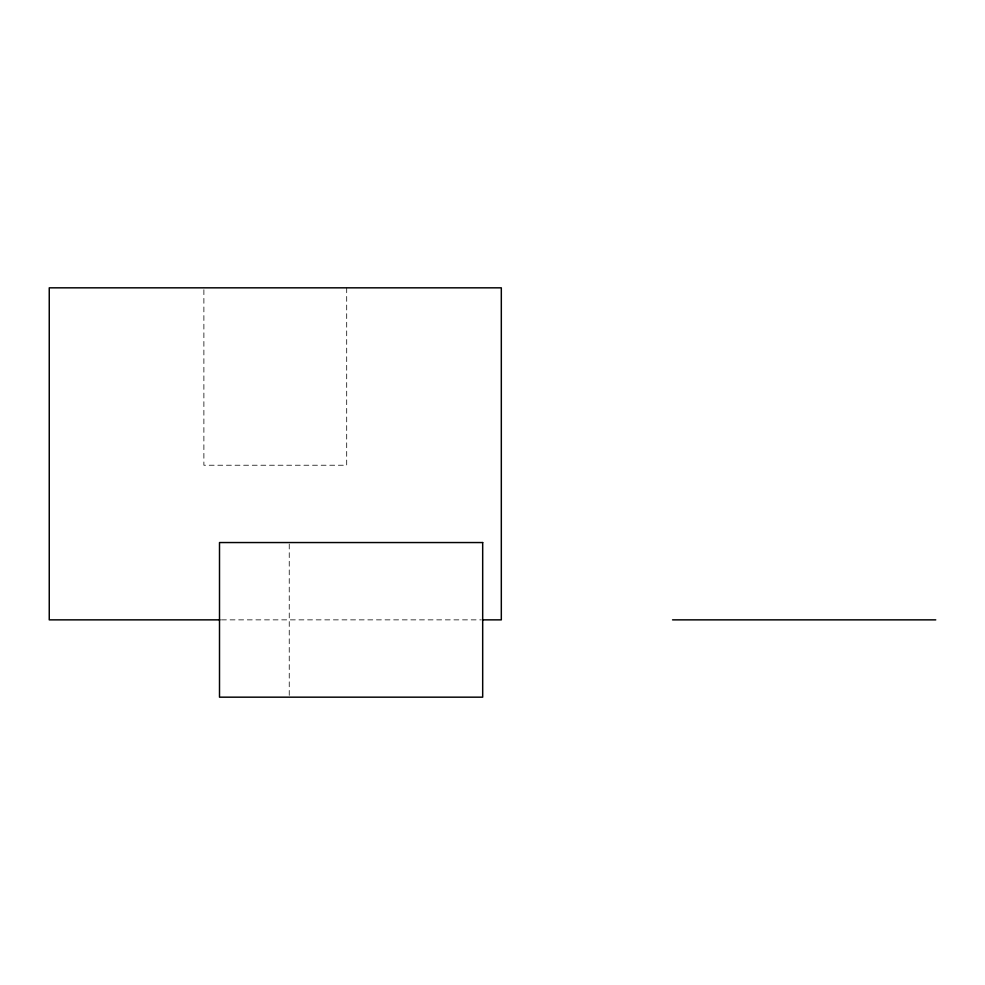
<?xml version="1.0" encoding="UTF-8"?>
<svg xmlns="http://www.w3.org/2000/svg" width="985" height="985" viewBox="0 0 985 985"><rect width="100%" height="100%" fill="white"/><g stroke="black" fill="none" stroke-linecap="round" stroke-linejoin="round"><path stroke-width="0.74" stroke-dasharray="4.92 3.69" d="M221.465 619.861L481.333 619.861M346.695 287.829L346.695 465.228L203.883 465.228L203.883 289.356M289.245 544.077L289.245 695.644"/><path stroke-width="1.48" d="M219.926 619.861L49.25 619.861L49.25 287.829L501.316 287.829L501.316 619.861L482.872 619.861M672.558 619.861L935.75 619.861M482.687 542.55L219.507 542.55L219.507 697.171L482.687 697.171L482.687 542.55"/></g></svg>
